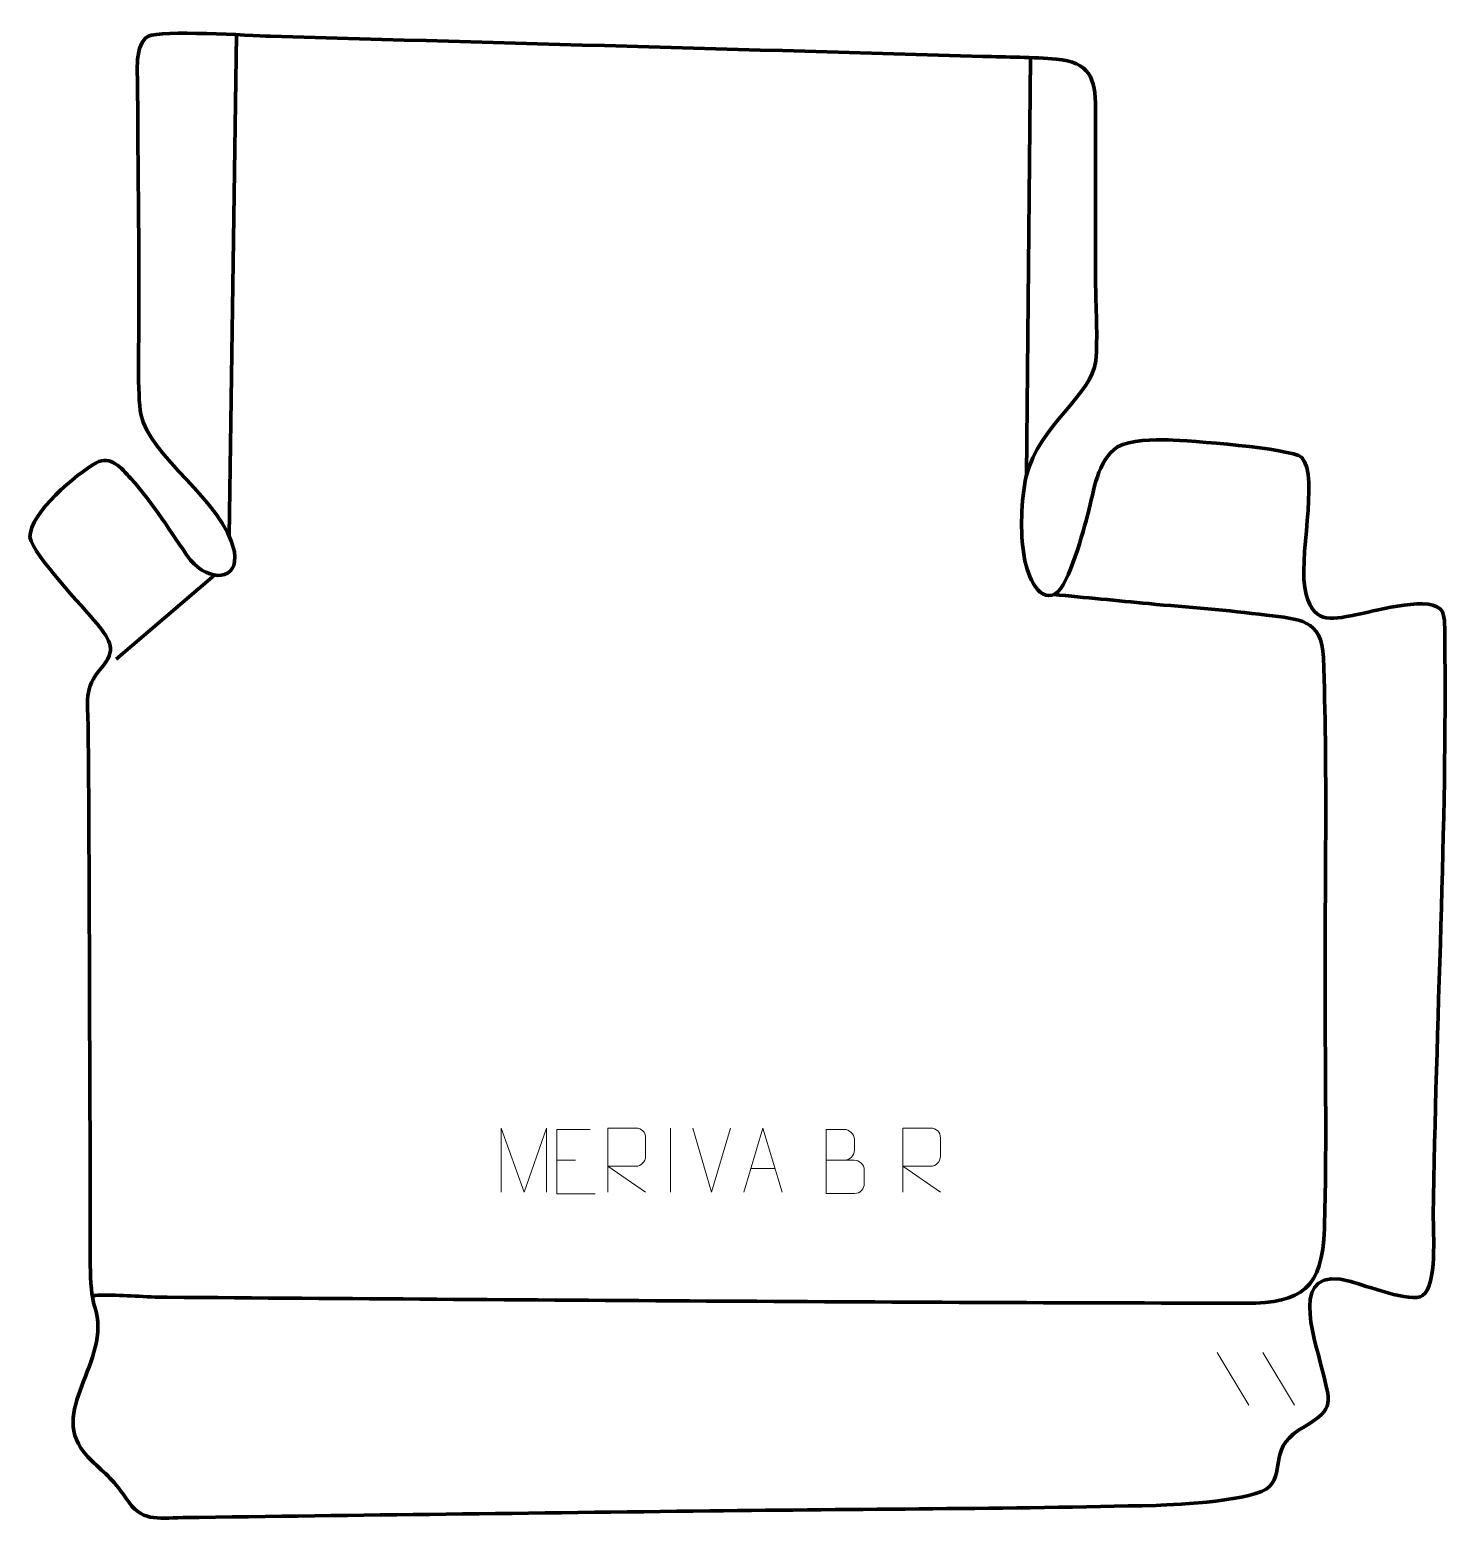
# Model space of a CAD drawing. Header units: millimetres. Extents: x -244 to 307, y -286 to 294.
import ezdxf

# ---------------------------------------------------------------- set-up
doc = ezdxf.new("R2010")
doc.units = ezdxf.units.MM
doc.header["$MEASUREMENT"] = 0
for name, color, linetype in [('layer 1', 7, 'Continuous'), ('layer 2', 7, 'Continuous'), ('layer 3', 7, 'Continuous')]:
    doc.layers.add(name, color=color, linetype=linetype)

msp = doc.modelspace()

# ---------------------------------------------------------------- linework, layer by layer
at = {"layer": 'layer 1', "color": 250, "lineweight": 9}
for points, knots in [([(-61.2354, -157.5661), (-61.2354, -157.5661), (-61.2354, -132.6082), (-61.2354, -132.6082), (-61.2354, -132.6082), (-61.2354, -132.6082), (-52.3103, -157.5661), (-52.3103, -157.5661), (-52.3103, -157.5661), (-52.3103, -157.5661), (-43.5504, -132.6087), (-43.5504, -132.6087), (-43.5504, -132.6087), (-43.5504, -132.6087), (-43.5504, -157.5661), (-43.5504, -157.5661)], [0, 0, 0, 0, 0.2, 0.2, 0.2, 0.2, 0.4, 0.4, 0.4, 0.4, 0.6, 0.6, 0.6, 0.6, 1, 1, 1, 1]), ([(-26.6871, -133.2075), (-26.6871, -133.2075), (-39.561, -133.2075), (-39.561, -133.2075), (-39.561, -133.2075), (-39.561, -133.2075), (-39.561, -158.1611), (-39.561, -158.1611), (-39.561, -158.1611), (-39.561, -158.1611), (-24.6952, -158.1611), (-24.6952, -158.1611)], [0, 0, 0, 0, 0.25, 0.25, 0.25, 0.25, 0.5, 0.5, 0.5, 0.5, 1, 1, 1, 1]), ([(-19.7249, -157.5639), (-19.7249, -157.5639), (-19.7249, -132.6104), (-19.7249, -132.6104), (-19.7249, -132.6104), (-16.1301, -132.6104), (-12.5346, -132.6104), (-8.9394, -132.6104), (-8.9394, -132.6104), (-6.6141, -132.6481), (-5.0568, -134.1381), (-5.0609, -136.5045), (-5.0609, -136.5045), (-5.0613, -138.54), (-5.0613, -141.5994), (-5.0609, -143.6354), (-5.0609, -143.6354), (-5.0674, -145.5109), (-6.8797, -147.4527), (-8.8892, -147.4718), (-8.8892, -147.4718), (-8.8892, -147.4718), (-19.7249, -147.4718), (-19.7249, -147.4718), (-19.7249, -147.4718), (-19.7249, -147.4718), (-5.0702, -157.5639), (-5.0702, -157.5639)], [0, 0, 0, 0, 0.125, 0.125, 0.125, 0.125, 0.25, 0.25, 0.25, 0.25, 0.375, 0.375, 0.375, 0.375, 0.5, 0.5, 0.5, 0.5, 0.625, 0.625, 0.625, 0.625, 0.75, 0.75, 0.75, 0.75, 1, 1, 1, 1]), ([(33.1366, -157.5639), (33.1366, -157.5639), (40.5076, -132.6104), (40.5076, -132.6104), (40.5076, -132.6104), (40.5076, -132.6104), (48.0775, -157.5639), (48.0775, -157.5639)], [0, 0, 0, 0, 0.33333333, 0.33333333, 0.33333333, 0.33333333, 1, 1, 1, 1]), ([(65.1745, -145.0875), (68.8131, -145.0871), (72.4002, -145.0871), (76.0396, -145.0875), (76.0396, -145.0875), (78.015, -145.1048), (79.9386, -146.8409), (79.9386, -148.8905), (79.9386, -148.8905), (79.9382, -150.0191), (79.9382, -153.0685), (79.9386, -154.1974), (79.9386, -154.1974), (79.9562, -156.0553), (78.4141, -158.0692), (76.0926, -158.0523), (76.0926, -158.0523), (72.4528, -158.0519), (68.8134, -158.0519), (65.1745, -158.0523), (65.1745, -158.0523), (65.1745, -149.734), (65.1745, -141.4162), (65.1745, -133.0987), (65.1745, -133.0987), (67.5482, -133.0987), (69.9223, -133.0987), (72.2965, -133.0987), (72.2965, -133.0987), (73.9773, -133.0811), (76.0741, -134.9916), (76.0918, -136.954), (76.0918, -136.954), (76.0914, -139.0201), (76.0914, -139.1661), (76.0918, -141.2326), (76.0918, -141.2326), (76.1091, -143.2987), (74.2546, -145.1048), (72.2446, -145.0875)], [0, 0, 0, 0, 0.09090909, 0.09090909, 0.09090909, 0.09090909, 0.18181818, 0.18181818, 0.18181818, 0.18181818, 0.27272727, 0.27272727, 0.27272727, 0.27272727, 0.36363636, 0.36363636, 0.36363636, 0.36363636, 0.45454545, 0.45454545, 0.45454545, 0.45454545, 0.54545455, 0.54545455, 0.54545455, 0.54545455, 0.63636364, 0.63636364, 0.63636364, 0.63636364, 0.72727273, 0.72727273, 0.72727273, 0.72727273, 0.81818182, 0.81818182, 0.81818182, 0.81818182, 1, 1, 1, 1]), ([(94.9126, -157.5642), (94.9126, -157.5642), (94.9126, -132.6107), (94.9126, -132.6107), (94.9126, -132.6107), (98.5074, -132.6107), (102.1029, -132.6107), (105.6981, -132.6107), (105.6981, -132.6107), (108.0234, -132.6484), (109.5807, -134.1384), (109.5766, -136.5048), (109.5766, -136.5048), (109.5762, -138.5403), (109.5762, -141.5997), (109.5766, -143.6357), (109.5766, -143.6357), (109.5701, -145.5112), (107.7578, -147.453), (105.7483, -147.4721), (105.7483, -147.4721), (105.7483, -147.4721), (94.9126, -147.4721), (94.9126, -147.4721), (94.9126, -147.4721), (94.9126, -147.4721), (109.5673, -157.5642), (109.5673, -157.5642)], [0, 0, 0, 0, 0.125, 0.125, 0.125, 0.125, 0.25, 0.25, 0.25, 0.25, 0.375, 0.375, 0.375, 0.375, 0.5, 0.5, 0.5, 0.5, 0.625, 0.625, 0.625, 0.625, 0.75, 0.75, 0.75, 0.75, 1, 1, 1, 1])]:
    msp.add_open_spline(points, degree=3, knots=knots, dxfattribs=at)
for points in [[(4.6071, -132.6001), (4.6071, -132.6001), (4.6071, -157.5742), (4.6071, -157.5742)], [(20.6071, -157.564), (20.6071, -157.564), (13.2853, -132.6104), (13.2853, -132.6104)], [(27.929, -132.6104), (27.929, -132.6104), (20.6072, -157.564), (20.6072, -157.564)], [(-39.561, -145.0872), (-39.561, -145.0872), (-32.3929, -145.0872), (-32.3929, -145.0872)], [(35.8592, -148.3145), (35.8592, -148.3145), (45.3549, -148.3145), (45.3549, -148.3145)], [(217.1553, -219.8451), (217.1553, -219.8451), (229.5196, -240.3894), (229.5196, -240.3894)], [(234.8852, -219.8451), (234.8852, -219.8451), (247.2495, -240.3894), (247.2495, -240.3894)]]:
    msp.add_open_spline(points, degree=3, dxfattribs=at)
at = {"layer": 'layer 2', "color": 142, "lineweight": 158}
for points in [[(-164.0958, 292.4838), (-164.0958, 292.4838), (-167.0071, 97.6354), (-167.0071, 97.6354)], [(143.0337, 121.241), (143.0337, 121.241), (144.593, 283.5856), (144.593, 283.5856)], [(-172.665, 82.3841), (-172.665, 82.3841), (-210.8716, 49.7131), (-210.8716, 49.7131)]]:
    msp.add_open_spline(points, degree=3, dxfattribs=at)
msp.add_open_spline([(153.5594, 74.8386), (165.8889, 73.6535), (178.2182, 72.4669), (190.5472, 71.2772), (190.5472, 71.2772), (205.8528, 69.8375), (221.117, 68.7741), (236.3847, 66.7997), (236.3847, 66.7997), (248.9726, 65.1719), (257.8751, 65.4434), (258.4566, 50.2449), (258.4566, 50.2449), (260.094, 7.4416), (259.0242, -36.5216), (259.0898, -79.4469), (259.0898, -79.4469), (259.1679, -109.8727), (259.7988, -141.361), (258.8315, -171.769), (258.8315, -171.769), (258.0997, -194.7739), (250.2531, -200.722), (228.2062, -200.6906), (228.2062, -200.6906), (88.4506, -200.4789), (-51.3468, -199.4058), (-191.1007, -198.384), (-191.1007, -198.384), (-199.4252, -198.3231), (-207.6016, -197.5143), (-215.8867, -197.5177), (-215.8867, -197.5177), (-217.4013, -197.5319), (-218.7332, -197.6216), (-220.2394, -197.7532)], degree=3, knots=[0, 0, 0, 0, 0.1, 0.1, 0.1, 0.1, 0.2, 0.2, 0.2, 0.2, 0.3, 0.3, 0.3, 0.3, 0.4, 0.4, 0.4, 0.4, 0.5, 0.5, 0.5, 0.5, 0.6, 0.6, 0.6, 0.6, 0.7, 0.7, 0.7, 0.7, 0.8, 0.8, 0.8, 0.8, 1, 1, 1, 1], dxfattribs=at)
at = {"layer": 'layer 3', "color": 242, "lineweight": 158}
msp.add_open_spline([(-182.0939, 88.2418), (-174.5689, 79.5818), (-163.2875, 79.9907), (-164.8886, 91.4791), (-164.8886, 91.4791), (-169.6019, 111.8344), (-197.9645, 128.1456), (-201.3313, 144.9707), (-201.3313, 144.9707), (-202.7651, 152.1355), (-202.0768, 173.8642), (-202.0812, 182.4701), (-202.0812, 182.4701), (-202.0866, 193.0098), (-202.1035, 203.5496), (-202.171, 214.0891), (-202.171, 214.0891), (-202.171, 214.0891), (-202.1807, 215.5973), (-202.1807, 215.5973), (-202.1807, 215.5973), (-202.2994, 234.4524), (-202.5915, 253.2717), (-202.5775, 272.1326), (-202.5775, 272.1326), (-202.5733, 277.7694), (-203.9825, 288.8745), (-198.3687, 291.8677), (-198.3687, 291.8677), (-193.6937, 294.3604), (-158.7293, 292.1422), (-150.9297, 291.8913), (-150.9297, 291.8913), (-58.6034, 289.213), (33.7404, 286.7626), (126.0617, 284.0215), (126.0617, 284.0215), (134.8274, 283.7612), (146.0673, 283.7908), (154.5536, 282.9994), (154.5536, 282.9994), (167.6356, 281.7795), (169.8941, 275.5363), (169.8617, 263.8069), (169.8617, 263.8069), (169.8036, 241.4141), (169.8756, 219.0223), (169.8995, 196.6296), (169.8995, 196.6296), (169.9094, 187.4039), (170.8276, 174.3579), (169.916, 165.7176), (169.916, 165.7176), (168.4835, 152.1392), (148.1216, 141.0983), (142.9157, 120.7921), (142.9157, 120.7921), (140.927, 111.2669), (140.4733, 99.2715), (142.0759, 89.6869), (142.0759, 89.6869), (142.9099, 84.6987), (146.9111, 71.1162), (154.2855, 75.1878), (154.2855, 75.1878), (159.524, 78.08), (165.2509, 100.1855), (167.0041, 106.5033), (167.0041, 106.5033), (169.2896, 115.2221), (170.4134, 126.8246), (178.437, 132.225), (178.437, 132.225), (183.3448, 135.084), (192.6941, 135.0151), (198.2519, 134.9303), (198.2519, 134.9303), (206.0416, 134.7366), (245.7103, 131.72), (249.9496, 128.1791), (249.9496, 128.1791), (257.2013, 120.3588), (248.0614, 88.1937), (251.7436, 74.8403), (251.7436, 74.8403), (255.1075, 62.6411), (262.4129, 65.3126), (272.8339, 67.3626), (272.8339, 67.3626), (278.9506, 68.5659), (301.3366, 74.8451), (304.7218, 68.156), (304.7218, 68.156), (305.8705, 65.8861), (305.6367, 60.7718), (305.6511, 58.1913), (305.6511, 58.1913), (306.5813, -15.6206), (302.1772, -92.1697), (301.1822, -166.4171), (301.1822, -166.4171), (301.0858, -173.6171), (302.8434, -193.4109), (297.0421, -197.7086), (297.0421, -197.7086), (292.8378, -200.8232), (274.4258, -193.6827), (269.1691, -192.2452), (269.1691, -192.2452), (244.5438, -185.5112), (254.8485, -213.5921), (257.9032, -226.1195), (257.9032, -226.1195), (260.9458, -239.245), (263.3178, -241.3274), (251.226, -248.6191), (251.226, -248.6191), (236.6894, -256.4419), (243.8296, -265.3304), (237.467, -271.9021), (237.467, -271.9021), (231.9405, -277.6101), (202.1136, -279.0277), (193.4068, -279.2865), (193.4068, -279.2865), (135.6901, -280.6649), (77.6024, -280.7233), (19.8369, -281.4354), (19.8369, -281.4354), (-48.4442, -282.2887), (-116.786, -283.0891), (-185.0603, -284.0565), (-185.0603, -284.0565), (-195.4021, -284.2031), (-201.0311, -285.8121), (-207.0196, -276.6393), (-207.0196, -276.6393), (-212.9346, -268.0258), (-215.2592, -267.2175), (-221.9302, -260.3784), (-221.9302, -260.3784), (-238.9983, -242.8801), (-212.0123, -223.8601), (-219.3506, -201.8764), (-219.3506, -201.8764), (-221.5831, -195.1884), (-221.0176, -177.0809), (-221.0539, -169.586), (-221.0539, -169.586), (-221.0976, -160.5691), (-221.0257, -151.5607), (-221.0462, -142.5483), (-221.0462, -142.5483), (-221.3681, -87.444), (-221.3115, -32.2421), (-221.8318, 22.8423), (-221.8318, 22.8423), (-221.9304, 33.2785), (-223.7385, 38.0655), (-216.6466, 46.3454), (-216.6466, 46.3454), (-210.7882, 53.1853), (-212.9163, 56.7209), (-218.3596, 63.44), (-218.3596, 63.44), (-224.0197, 70.3467), (-242.6553, 89.3571), (-244.4985, 97.1713), (-244.4985, 97.1713), (-244.4849, 106.5266), (-226.4151, 121.7838), (-218.6584, 126.0158), (-218.6584, 126.0158), (-213.0799, 129.0595), (-208.9809, 124.071), (-205.2624, 119.9767), (-205.2624, 119.9767), (-196.2267, 110.0277), (-189.8344, 98.9459), (-182.0939, 88.2418)], degree=3, knots=[0, 0, 0, 0, 0.02173913, 0.02173913, 0.02173913, 0.02173913, 0.04347826, 0.04347826, 0.04347826, 0.04347826, 0.06521739, 0.06521739, 0.06521739, 0.06521739, 0.08695652, 0.08695652, 0.08695652, 0.08695652, 0.10869565, 0.10869565, 0.10869565, 0.10869565, 0.13043478, 0.13043478, 0.13043478, 0.13043478, 0.15217391, 0.15217391, 0.15217391, 0.15217391, 0.17391304, 0.17391304, 0.17391304, 0.17391304, 0.19565217, 0.19565217, 0.19565217, 0.19565217, 0.2173913, 0.2173913, 0.2173913, 0.2173913, 0.23913043, 0.23913043, 0.23913043, 0.23913043, 0.26086957, 0.26086957, 0.26086957, 0.26086957, 0.2826087, 0.2826087, 0.2826087, 0.2826087, 0.30434783, 0.30434783, 0.30434783, 0.30434783, 0.32608696, 0.32608696, 0.32608696, 0.32608696, 0.34782609, 0.34782609, 0.34782609, 0.34782609, 0.36956522, 0.36956522, 0.36956522, 0.36956522, 0.39130435, 0.39130435, 0.39130435, 0.39130435, 0.41304348, 0.41304348, 0.41304348, 0.41304348, 0.43478261, 0.43478261, 0.43478261, 0.43478261, 0.45652174, 0.45652174, 0.45652174, 0.45652174, 0.47826087, 0.47826087, 0.47826087, 0.47826087, 0.5, 0.5, 0.5, 0.5, 0.52173913, 0.52173913, 0.52173913, 0.52173913, 0.54347826, 0.54347826, 0.54347826, 0.54347826, 0.56521739, 0.56521739, 0.56521739, 0.56521739, 0.58695652, 0.58695652, 0.58695652, 0.58695652, 0.60869565, 0.60869565, 0.60869565, 0.60869565, 0.63043478, 0.63043478, 0.63043478, 0.63043478, 0.65217391, 0.65217391, 0.65217391, 0.65217391, 0.67391304, 0.67391304, 0.67391304, 0.67391304, 0.69565217, 0.69565217, 0.69565217, 0.69565217, 0.7173913, 0.7173913, 0.7173913, 0.7173913, 0.73913043, 0.73913043, 0.73913043, 0.73913043, 0.76086957, 0.76086957, 0.76086957, 0.76086957, 0.7826087, 0.7826087, 0.7826087, 0.7826087, 0.80434783, 0.80434783, 0.80434783, 0.80434783, 0.82608696, 0.82608696, 0.82608696, 0.82608696, 0.84782609, 0.84782609, 0.84782609, 0.84782609, 0.86956522, 0.86956522, 0.86956522, 0.86956522, 0.89130435, 0.89130435, 0.89130435, 0.89130435, 0.91304348, 0.91304348, 0.91304348, 0.91304348, 0.93478261, 0.93478261, 0.93478261, 0.93478261, 0.95652174, 0.95652174, 0.95652174, 0.95652174, 1, 1, 1, 1], dxfattribs=at)

doc.saveas('drawing.dxf')
